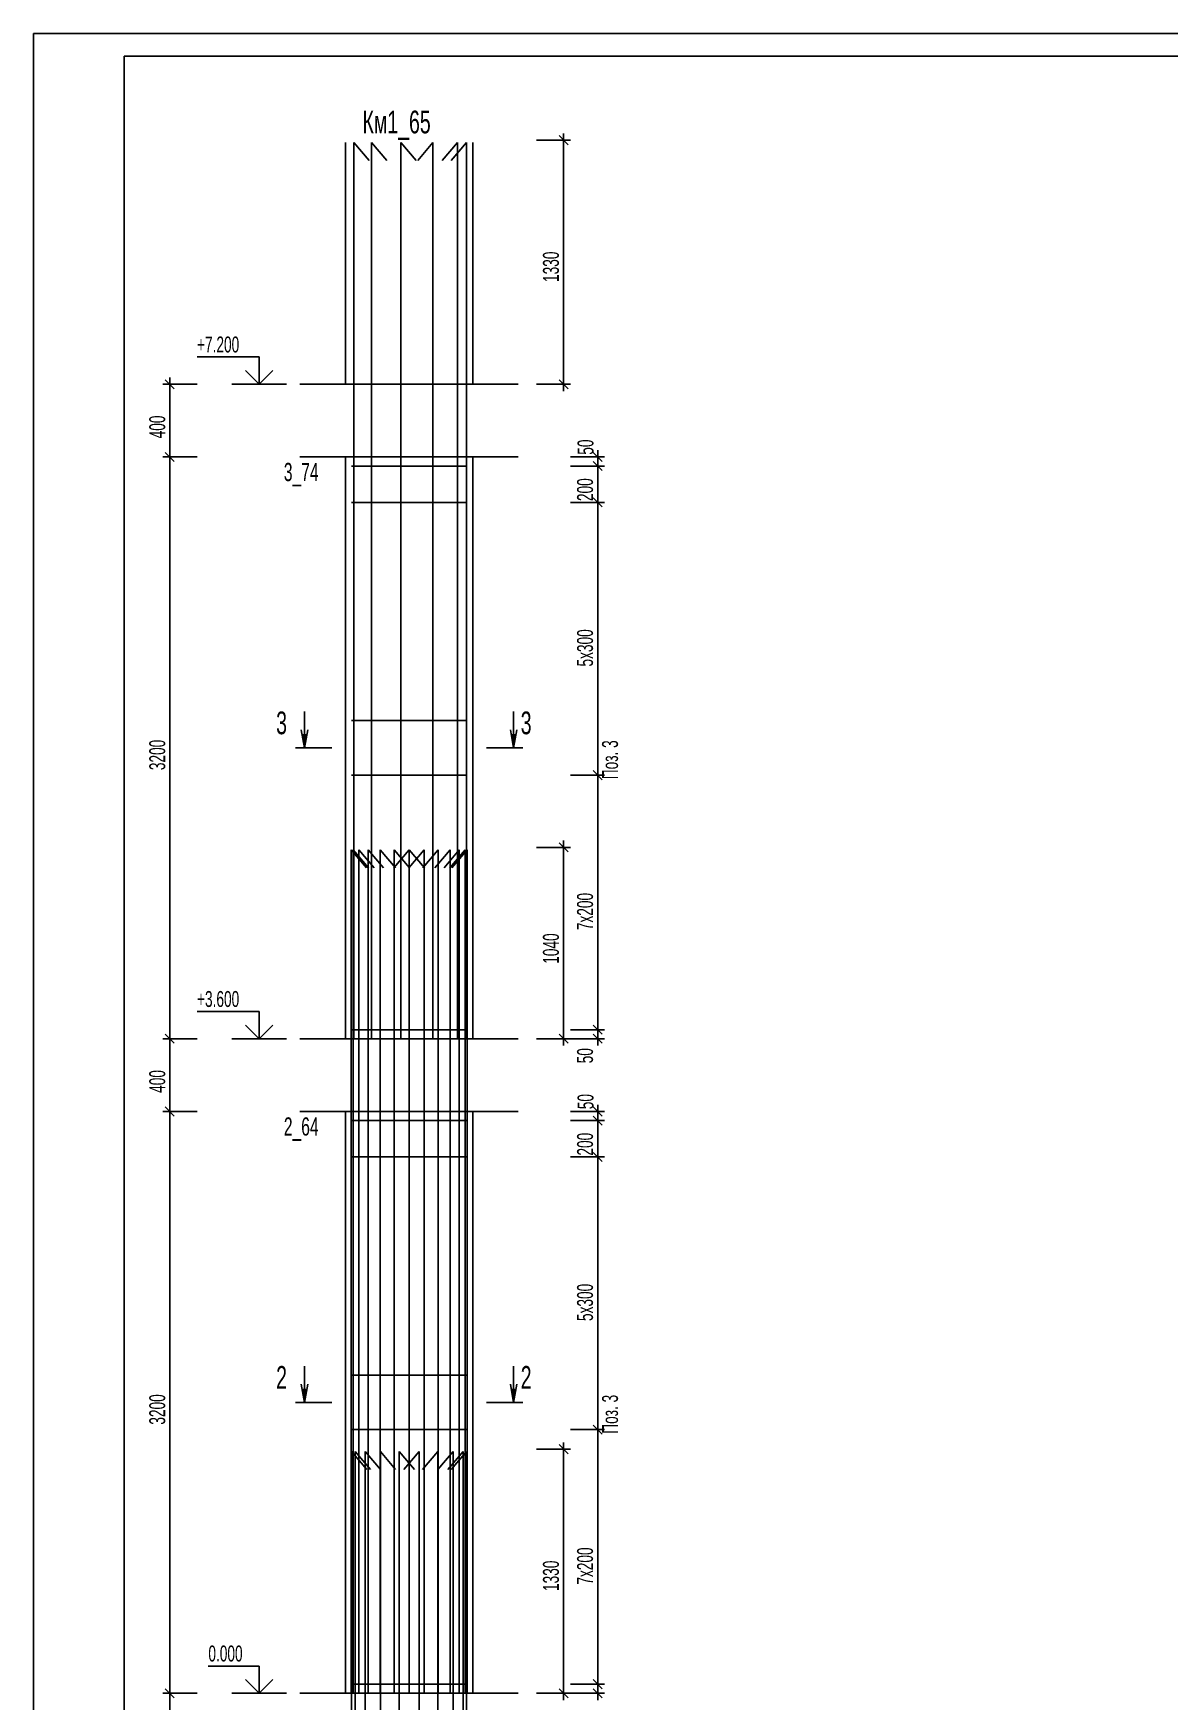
# Model space of a CAD drawing. Extents: x -483223 to 550073, y -164053 to -64662.
# Drawn here: x 298073 to 323068, y -101505 to -64802 of the extents above; entities that cross this region are included whole.
import ezdxf

# ---------------------------------------------------------------- set-up
doc = ezdxf.new("R2010")
doc.units = 0
doc.header["$MEASUREMENT"] = 0
doc.layers.get('0').update_dxf_attribs({"color": 40, "linetype": 'CONTINUOUS'})
for name, color, linetype in [('ARM', 3, 'CONTINUOUS'), ('OPAL', 4, 'CONTINUOUS'), ('OTM', 9, 'CONTINUOUS'), ('RAZM', 6, 'CONTINUOUS')]:
    doc.layers.add(name, color=color, linetype=linetype)
doc.layers.add('tonkie', color=8, linetype='CONTINUOUS', lineweight=15)
doc.styles.add('РОЗМІР', font='ARIALN.TTF', dxfattribs={"width": 0.75})

msp = doc.modelspace()

# ---------------------------------------------------------------- linework, layer by layer
at = {"color": 7}
for p, q in [((298072.6753, -64801.5622), (382072.6753, -64801.5622)), ((298072.6753, -124201.5622), (298072.6753, -64801.5622)), ((300072.6753, -65301.5622), (381572.6753, -65301.5622)), ((300072.6753, -123701.5622), (300072.6753, -65301.5622))]:
    msp.add_line(p, q, dxfattribs=at)
at = {"layer": 'ARM', "color": 1}
for p, q in [((305124.8741, -86921.5634), (305124.8741, -67201.5622)), ((305124.8741, -67201.5622), (305460.8742, -67597.5644)), ((305124.8794, -86921.5634), (305124.8794, -67201.5622)), ((305124.8794, -67201.5622), (305460.8795, -67597.5644)), ((305509.9266, -86921.5634), (305509.9266, -67201.5622)), ((305509.9266, -67201.5622), (305845.9266, -67597.5644)), ((305509.9403, -86921.5634), (305509.9403, -67201.5622)), ((305509.9403, -67201.5622), (305845.9404, -67597.5644)), ((306157.7842, -86921.5634), (306157.7842, -67201.5622)), ((306157.7842, -67201.5622), (306493.7843, -67597.5644)), ((306157.8026, -86921.5634), (306157.8026, -67201.5622)), ((306157.8026, -67201.5622), (306493.8026, -67597.5644)), ((306862.7571, -67201.5622), (306526.757, -67597.5644)), ((306862.7739, -67201.5622), (306526.7738, -67597.5644)), ((306862.7571, -86921.5634), (306862.7571, -67201.5622)), ((306862.7739, -86921.5634), (306862.7739, -67201.5622)), ((307401.0193, -67201.5622), (307065.0192, -67597.5644)), ((307401.0292, -67201.5622), (307065.0291, -67597.5644)), ((307601.6754, -67201.5622), (307265.6753, -67597.5644)), ((307401.0193, -86921.5634), (307401.0193, -67201.5622)), ((307401.0292, -86921.5634), (307401.0292, -67201.5622)), ((307601.6754, -86921.5634), (307601.6754, -67201.5622)), ((305073.6755, -74321.5634), (307601.3809, -74321.5634)), ((305073.6755, -75121.5634), (307601.3809, -75121.5634)), ((305073.6755, -79921.5634), (307601.3809, -79921.5634)), ((305073.6755, -81121.5634), (307601.3809, -81121.5634)), ((305061.6752, -101321.5634), (305061.6752, -82761.5659)), ((305061.6752, -82761.5659), (305397.6753, -83157.565)), ((305105.1521, -101321.5634), (305105.1521, -82761.5659)), ((305105.1521, -82761.5659), (305441.1522, -83157.565)), ((305105.1567, -101321.5634), (305105.1567, -82761.5659)), ((305105.1567, -82761.5659), (305441.1567, -83157.565)), ((305232.6233, -101321.5634), (305232.6233, -82761.5659)), ((305232.6233, -82761.5659), (305568.6233, -83157.565)), ((305232.6324, -101321.5634), (305232.6324, -82761.5659)), ((305232.6324, -82761.5659), (305568.6325, -83157.565)), ((305435.4019, -101321.5634), (305435.4019, -82761.5659)), ((305435.4019, -82761.5659), (305771.402, -83157.565)), ((305435.4156, -101321.5634), (305435.4156, -82761.5659)), ((305435.4156, -82761.5659), (305771.4157, -83157.565)), ((305699.6696, -101321.5634), (305699.6696, -82761.5659)), ((305699.6696, -82761.5659), (306035.6697, -83157.565)), ((305699.6864, -101321.5634), (305699.6864, -82761.5659)), ((305699.6864, -82761.5659), (306035.6865, -83157.565)), ((306337.6892, -82761.5659), (306001.6891, -83157.565)), ((306007.4173, -101321.5634), (306007.4173, -82761.5659)), ((306007.4173, -82761.5659), (306343.4173, -83157.565)), ((306007.4348, -101321.5634), (306007.4348, -82761.5659)), ((306007.4348, -82761.5659), (306343.4349, -83157.565)), ((306667.9245, -82761.5659), (306331.9244, -83157.565)), ((306667.9428, -82761.5659), (306331.9427, -83157.565)), ((306337.6709, -101321.5634), (306337.6709, -82761.5659)), ((306337.6709, -82761.5659), (306673.6709, -83157.565)), ((306337.6892, -101321.5634), (306337.6892, -82761.5659)), ((306975.6729, -82761.5659), (306639.6728, -83157.565)), ((306975.6889, -82761.5659), (306639.6888, -83157.565)), ((306667.9245, -101321.5634), (306667.9245, -82761.5659)), ((306667.9428, -101321.5634), (306667.9428, -82761.5659)), ((307239.9421, -82761.5659), (306903.9421, -83157.565)), ((307239.9559, -82761.5659), (306903.9558, -83157.565)), ((306975.6729, -101321.5634), (306975.6729, -82761.5659)), ((306975.6889, -101321.5634), (306975.6889, -82761.5659)), ((307442.7231, -82761.5659), (307106.723, -83157.565)), ((307442.733, -82761.5659), (307106.7329, -83157.565)), ((307570.1965, -82761.5659), (307234.1964, -83157.565)), ((307570.2019, -82761.5659), (307234.2018, -83157.565)), ((307239.9421, -101321.5634), (307239.9421, -82761.5659)), ((307239.9559, -101321.5634), (307239.9559, -82761.5659)), ((307613.6757, -82761.5659), (307277.6756, -83157.565)), ((307442.7231, -101321.5634), (307442.7231, -82761.5659)), ((307442.733, -101321.5634), (307442.733, -82761.5659)), ((307570.1965, -101321.5634), (307570.1965, -82761.5659)), ((307570.2019, -101321.5634), (307570.2019, -82761.5659)), ((307613.6757, -101321.5634), (307613.6757, -82761.5659)), ((305073.6755, -86721.5634), (307601.3809, -86721.5634)), ((305061.6752, -88721.5634), (307613.3781, -88721.5634)), ((305061.6752, -89521.5634), (307613.3781, -89521.5634)), ((305061.6752, -94321.5634), (307613.3781, -94321.5634)), ((305061.6752, -95521.5634), (307613.3781, -95521.5634)), ((305073.6755, -115721.5634), (305073.6755, -96001.5622)), ((305073.6755, -96001.5622), (305409.6756, -96397.5613)), ((305149.9008, -115721.5634), (305149.9008, -96001.5622)), ((305149.9008, -96001.5622), (305485.9009, -96397.5613)), ((305149.9077, -115721.5634), (305149.9077, -96001.5622)), ((305149.9077, -96001.5622), (305485.9077, -96397.5613)), ((305369.3908, -115721.5634), (305369.3908, -96001.5622)), ((305369.3908, -96001.5622), (305705.3909, -96397.5613)), ((305369.4023, -115721.5634), (305369.4023, -96001.5622)), ((305369.4023, -96001.5622), (305705.4024, -96397.5613)), ((305705.6701, -115721.5634), (305705.6701, -96001.5622)), ((305705.6701, -96001.5622), (306041.6702, -96397.5613)), ((305705.6862, -115721.5634), (305705.6862, -96001.5622)), ((305705.6862, -96001.5622), (306041.6862, -96397.5613)), ((306118.1793, -115721.5634), (306118.1793, -96001.5622)), ((306118.1793, -96001.5622), (306454.1794, -96397.5613)), ((306118.1976, -115721.5634), (306118.1976, -96001.5622)), ((306118.1976, -96001.5622), (306454.1977, -96397.5613)), ((306557.1625, -96001.5622), (306221.1624, -96397.5613)), ((306557.1808, -96001.5622), (306221.1807, -96397.5613)), ((306557.1625, -115721.5634), (306557.1625, -96001.5622)), ((306557.1808, -115721.5634), (306557.1808, -96001.5622)), ((306969.6731, -96001.5622), (306633.6731, -96397.5613)), ((306969.6892, -96001.5622), (306633.6891, -96397.5613)), ((306969.6731, -115721.5634), (306969.6731, -96001.5622)), ((306969.6892, -115721.5634), (306969.6892, -96001.5622)), ((307305.9547, -96001.5622), (306969.9547, -96397.5613)), ((307305.9662, -96001.5622), (306969.9661, -96397.5613)), ((307525.4463, -96001.5622), (307189.4462, -96397.5613)), ((307525.4532, -96001.5622), (307189.4531, -96397.5613)), ((307601.6754, -96001.5622), (307265.6753, -96397.5613)), ((307305.9547, -115721.5634), (307305.9547, -96001.5622)), ((307305.9662, -115721.5634), (307305.9662, -96001.5622)), ((307525.4463, -115721.5634), (307525.4463, -96001.5622)), ((307525.4532, -115721.5634), (307525.4532, -96001.5622)), ((307601.6754, -115721.5634), (307601.6754, -96001.5622)), ((305061.6752, -101121.5634), (307613.3781, -101121.5634))]:
    msp.add_line(p, q, dxfattribs=at)
at = {"layer": 'OPAL', "color": 74}
for p, q in [((304937.6755, -67201.5622), (304937.6755, -72521.5634)), ((307737.6755, -67201.5622), (307737.6755, -72521.5634)), ((303937.6755, -72521.5634), (308737.6755, -72521.5634)), ((303937.6755, -74121.5634), (308737.6755, -74121.5634)), ((304937.6755, -74121.5634), (304937.6755, -86921.5634)), ((307737.6755, -86921.5634), (307737.6755, -74121.5634)), ((303937.6755, -86921.5634), (308737.6755, -86921.5634)), ((303937.6755, -88521.5634), (308737.6755, -88521.5634)), ((304937.6755, -88521.5634), (304937.6755, -101321.5634)), ((307737.6755, -101321.5634), (307737.6755, -88521.5634)), ((303937.6755, -101321.5634), (308737.6755, -101321.5634))]:
    msp.add_line(p, q, dxfattribs=at)
at = {"layer": 'OTM', "color": 7}
for p, q in [((301672.6753, -71921.5634), (303037.6755, -71921.5634)), ((303037.6755, -71921.5634), (303037.6755, -72521.5634)), ((302737.6755, -72221.5634), (303037.6755, -72521.5634)), ((303337.6755, -72221.5634), (303037.6755, -72521.5634)), ((302437.6755, -72521.5634), (303637.6755, -72521.5634)), ((309887.6755, -74121.5604), (310637.6755, -74121.5604)), ((310387.6755, -74021.5604), (310587.6755, -74221.5604)), ((310487.6755, -87071.5634), (310487.6755, -73971.5604)), ((309887.6755, -74321.5634), (310637.6755, -74321.5634)), ((310387.6755, -74221.5634), (310587.6755, -74421.5634)), ((310487.6755, -74321.5634), (310487.6755, -74171.5634)), ((310487.6755, -74321.5634), (310487.6755, -74471.5634)), ((309887.6755, -75121.5634), (310637.6755, -75121.5634)), ((310387.6755, -75021.5634), (310587.6755, -75221.5634)), ((310487.6755, -75121.5634), (310487.6755, -74971.5634)), ((310487.6755, -75121.5634), (310487.6755, -75271.5634)), ((304037.6755, -79721.5634), (304037.6755, -80521.5634)), ((308637.6755, -79721.5634), (308637.6755, -80521.5634)), ((303967.1753, -80121.5634), (304037.6755, -80521.5634)), ((304011.4753, -80221.5634), (304037.6755, -80521.5634)), ((304108.1756, -80121.5634), (304037.6755, -80521.5634)), ((304063.8756, -80221.5634), (304037.6755, -80521.5634)), ((308567.1753, -80121.5634), (308637.6755, -80521.5634)), ((308611.4753, -80221.5634), (308637.6755, -80521.5634)), ((308708.1756, -80121.5634), (308637.6755, -80521.5634)), ((308663.8756, -80221.5634), (308637.6755, -80521.5634)), ((303837.6755, -80521.5634), (304637.6755, -80521.5634)), ((308037.6755, -80521.5634), (308837.6755, -80521.5634)), ((310387.6755, -81021.5634), (310587.6755, -81221.5634)), ((310487.6755, -81121.5634), (310487.6755, -80971.5634)), ((309887.6755, -81121.5634), (310637.6755, -81121.5634)), ((310487.6755, -81121.5634), (310487.6755, -81271.5634)), ((301672.6753, -86321.5634), (303037.6755, -86321.5634)), ((303037.6755, -86321.5634), (303037.6755, -86921.5634)), ((310487.6755, -86721.5634), (310487.6755, -86571.5634)), ((302437.6755, -86921.5634), (303637.6755, -86921.5634)), ((302737.6755, -86621.5634), (303037.6755, -86921.5634)), ((303337.6755, -86621.5634), (303037.6755, -86921.5634)), ((309887.6755, -86721.5634), (310637.6755, -86721.5634)), ((309887.6755, -86921.5634), (310637.6755, -86921.5634)), ((310387.6755, -86621.5634), (310587.6755, -86821.5634)), ((310387.6755, -86821.5634), (310587.6755, -87021.5634)), ((310487.6755, -86721.5634), (310487.6755, -86871.5634)), ((310387.6755, -88421.5634), (310587.6755, -88621.5634)), ((310487.6755, -101471.5634), (310487.6755, -88371.5634)), ((309887.6755, -88521.5634), (310637.6755, -88521.5634)), ((309887.6755, -88721.5634), (310637.6755, -88721.5634)), ((310387.6755, -88621.5634), (310587.6755, -88821.5634)), ((310487.6755, -88721.5634), (310487.6755, -88571.5634)), ((310487.6755, -88721.5634), (310487.6755, -88871.5634)), ((309887.6755, -89521.5634), (310637.6755, -89521.5634)), ((310387.6755, -89421.5634), (310587.6755, -89621.5634)), ((310487.6755, -89521.5634), (310487.6755, -89371.5634)), ((310487.6755, -89521.5634), (310487.6755, -89671.5634)), ((304037.6755, -94121.5634), (304037.6755, -94921.5634)), ((308637.6755, -94121.5634), (308637.6755, -94921.5634)), ((303967.1753, -94521.5634), (304037.6755, -94921.5634)), ((304011.4753, -94621.5634), (304037.6755, -94921.5634)), ((304108.1756, -94521.5634), (304037.6755, -94921.5634)), ((304063.8756, -94621.5634), (304037.6755, -94921.5634)), ((308567.1753, -94521.5634), (308637.6755, -94921.5634)), ((308611.4753, -94621.5634), (308637.6755, -94921.5634)), ((308708.1756, -94521.5634), (308637.6755, -94921.5634)), ((308663.8756, -94621.5634), (308637.6755, -94921.5634)), ((303837.6755, -94921.5634), (304637.6755, -94921.5634)), ((308037.6755, -94921.5634), (308837.6755, -94921.5634)), ((310387.6755, -95421.5634), (310587.6755, -95621.5634)), ((310487.6755, -95521.5634), (310487.6755, -95371.5634)), ((309887.6755, -95521.5634), (310637.6755, -95521.5634)), ((310487.6755, -95521.5634), (310487.6755, -95671.5634)), ((301917.6754, -100721.5634), (303037.6755, -100721.5634)), ((303037.6755, -100721.5634), (303037.6755, -101321.5634)), ((302737.6755, -101021.5634), (303037.6755, -101321.5634)), ((303337.6755, -101021.5634), (303037.6755, -101321.5634)), ((309887.6755, -101121.5634), (310637.6755, -101121.5634)), ((310387.6755, -101021.5634), (310587.6755, -101221.5634)), ((310387.6755, -101221.5634), (310587.6755, -101421.5634)), ((310487.6755, -101121.5634), (310487.6755, -100971.5634)), ((310487.6755, -101121.5634), (310487.6755, -101271.5634)), ((302437.6755, -101321.5634), (303637.6755, -101321.5634)), ((309887.6755, -101321.5634), (310637.6755, -101321.5634))]:
    msp.add_line(p, q, dxfattribs=at)
at = {"layer": 'RAZM', "color": 7}
for p, q in [((309137.6755, -67151.5683), (309887.6755, -67151.5683)), ((309837.6755, -67251.5683), (309637.6755, -67051.5683)), ((309737.6755, -72671.5634), (309737.6755, -67001.5683)), ((300922.6753, -72521.5634), (301672.6753, -72521.5634)), ((301172.6753, -72621.5634), (300972.6753, -72421.5634)), ((301072.6753, -72371.5634), (301072.6753, -74271.5634)), ((309137.6755, -72521.5634), (309887.6755, -72521.5634)), ((309837.6755, -72621.5634), (309637.6755, -72421.5634)), ((300922.6753, -74121.5634), (301672.6753, -74121.5634)), ((300922.6753, -74121.5634), (301672.6753, -74121.5634)), ((301172.6753, -74221.5634), (300972.6753, -74021.5634)), ((301172.6753, -74221.5634), (300972.6753, -74021.5634)), ((301072.6753, -73971.5634), (301072.6753, -87071.5634)), ((309737.6755, -87071.5634), (309737.6755, -82561.5659)), ((309137.6755, -82711.5659), (309887.6755, -82711.5659)), ((309837.6755, -82811.5628), (309637.6755, -82611.5659)), ((300922.6753, -86921.5634), (301672.6753, -86921.5634)), ((300922.6753, -86921.5634), (301672.6753, -86921.5634)), ((301172.6753, -87021.5634), (300972.6753, -86821.5634)), ((301172.6753, -87021.5634), (300972.6753, -86821.5634)), ((301072.6753, -86771.5634), (301072.6753, -88671.5634)), ((309137.6755, -86921.5634), (309887.6755, -86921.5634)), ((309837.6755, -87021.5634), (309637.6755, -86821.5634)), ((301172.6753, -88621.5634), (300972.6753, -88421.5634)), ((301172.6753, -88621.5634), (300972.6753, -88421.5634)), ((301072.6753, -88371.5634), (301072.6753, -101471.5634)), ((300922.6753, -88521.5634), (301672.6753, -88521.5634)), ((300922.6753, -88521.5634), (301672.6753, -88521.5634)), ((309137.6755, -95951.5653), (309887.6755, -95951.5653)), ((309837.6755, -96051.5653), (309637.6755, -95851.5653)), ((309737.6755, -101471.5634), (309737.6755, -95801.5653)), ((301172.6753, -101421.5634), (300972.6753, -101221.5634)), ((301172.6753, -101421.5634), (300972.6753, -101221.5634)), ((301072.6753, -101171.5634), (301072.6753, -103071.5634)), ((309837.6755, -101421.5634), (309637.6755, -101221.5634)), ((300922.6753, -101321.5634), (301672.6753, -101321.5634)), ((300922.6753, -101321.5634), (301672.6753, -101321.5634)), ((309137.6755, -101321.5634), (309887.6755, -101321.5634))]:
    msp.add_line(p, q, dxfattribs=at)

# ---------------------------------------------------------------- texts
at = {"layer": 'OTM', "color": 7, "style": 'РОЗМІР', "width": 0.75}
for s, height, p in [('+7.200', 350, (301672.6753, -71821.5622)), ('3_74', 400, (303582.6753, -74651.5622)), ('3', 500, (303412.6753, -80221.5622)), ('3', 500, (308792.6753, -80221.5622)), ('+3.600', 350, (301672.6753, -86221.5622)), ('2_64', 400, (303582.6753, -89051.5622)), ('2', 500, (303412.6753, -94621.5622)), ('2', 500, (308792.6753, -94621.5622)), ('0.000', 350, (301922.6753, -100621.5622))]:
    msp.add_text(s, height=height, dxfattribs=at).set_placement(p)
for s, p in [('50', (310392.6753, -74071.5622)), ('200', (310382.6753, -75091.5622)), ('5x300', (310382.6753, -78731.5622)), ('Поз. 3', (310932.6753, -81211.5622)), ('7x200', (310382.6753, -84531.5622)), ('50', (310382.6753, -87461.5622)), ('50', (310392.6753, -88471.5622)), ('200', (310382.6753, -89491.5622)), ('5x300', (310382.6753, -93131.5622)), ('Поз. 3', (310932.6753, -95611.5622)), ('7x200', (310382.6753, -98931.5622))]:
    msp.add_text(s, height=350, rotation=90, dxfattribs=at).set_placement(p)
at = {"layer": 'RAZM', "color": 7, "style": 'РОЗМІР', "width": 0.75}
for s, p in [('1330', (309632.6753, -70271.5622)), ('400', (300972.6753, -73711.5622)), ('3200', (300972.6753, -81011.5622)), ('1040', (309632.6753, -85271.5622)), ('400', (300972.6753, -88111.5622)), ('3200', (300972.6753, -95411.5622)), ('1330', (309632.6753, -99071.5622))]:
    msp.add_text(s, height=350, rotation=90, dxfattribs=at).set_placement(p)
at = {"layer": 'tonkie', "style": 'РОЗМІР', "width": 0.75}
msp.add_text('Км1_65', height=500, dxfattribs=at).set_placement((305312.6753, -67001.5622))

doc.saveas('drawing.dxf')
